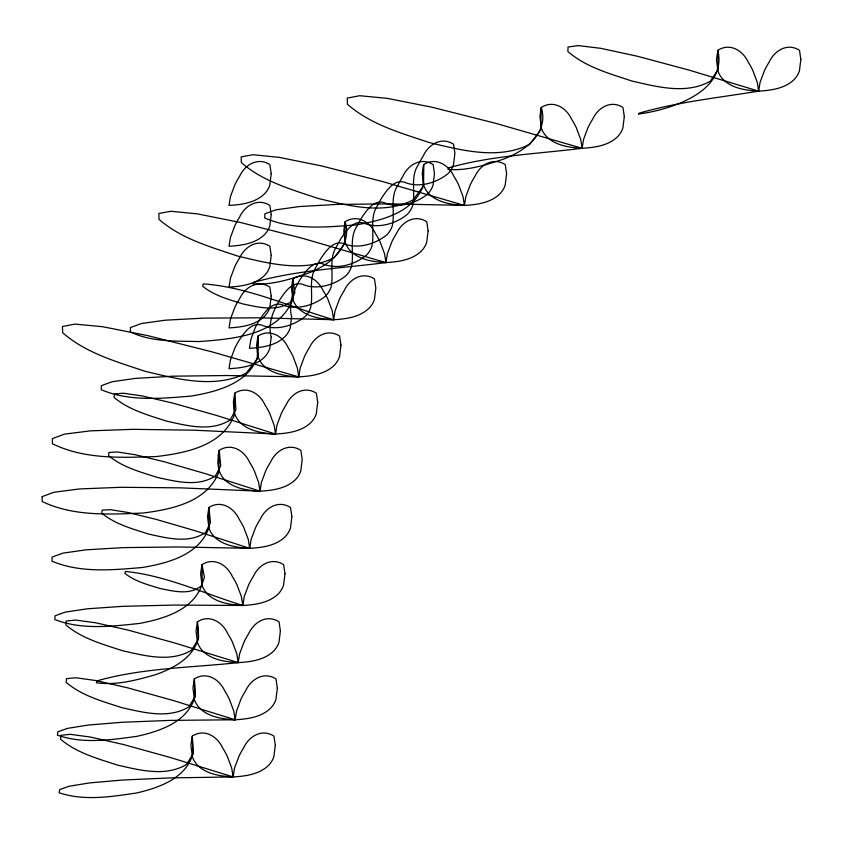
<?xml version="1.0" encoding="UTF-8"?>
<svg xmlns="http://www.w3.org/2000/svg" width="843" height="843" viewBox="0 0 843 843"><rect width="100%" height="100%" fill="white"/><g stroke="black" fill="none" stroke-linecap="round" stroke-linejoin="round"><path stroke-width="1.26" d="M42.15 496.643L42.15 501.501C73.267 516.538 109.748 514.441 143.426 512.997C171.909 509.288 206.967 502.143 218.811 472.27L219.212 450.352C231.098 442.638 244.175 450.352 249.591 462.249A79.158 79.158 0 0 1 254.164 470.457L258.622 482.354L260.034 491.174C272.321 490.457 285.861 488.719 295.208 479.899A23.067 23.067 0 0 0 300.782 470.963L302.205 459.456L300.856 450.352C288.959 442.638 275.882 450.352 270.466 462.249A79.158 79.158 0 0 0 265.893 470.457L261.435 482.354L260.034 491.174L180.339 487.844L120.823 487.296L79.368 488.961L53.847 492.27L42.15 496.643M292.827 278.907L292.774 299.518C278.359 335.714 232.542 339.023 199.074 341.563C176.113 340.941 151.487 342.258 130.359 331.847L130.486 327.548L141.487 323.501L165.333 320.192L203.995 318.127L259.444 317.811L333.649 319.729C345.946 319.012 359.476 317.263 368.834 308.443A23.067 23.067 0 0 0 374.408 299.507L375.83 288L374.471 278.907C362.585 271.193 349.508 278.907 344.092 290.803A79.158 79.158 0 0 0 339.518 299.012L335.061 310.898L333.649 319.729C321.362 319.012 307.821 317.263 298.475 308.443A23.067 23.067 0 0 1 292.89 299.507L291.467 288L292.827 278.907C304.723 271.193 317.8 278.907 323.206 290.803A79.158 79.158 0 0 1 327.79 299.012L332.247 310.898L333.649 319.729C290.624 307.189 248.316 287.094 203.226 283.88L202.626 286.209C214.122 295.682 229.054 299.539 242.995 303.954C258.58 307.179 277.284 312.226 291.141 301.594L294.902 292.626L292.827 278.907M271.214 173.7L269.792 185.207A23.067 23.067 0 0 1 264.207 194.143C254.86 202.973 241.319 204.712 229.033 205.429L230.445 196.598L234.902 184.712A79.158 79.158 0 0 1 239.475 176.503C244.881 164.606 257.958 156.893 269.855 164.606L271.214 173.7M271.214 255.345L269.792 266.852A23.067 23.067 0 0 1 264.207 275.787C254.86 284.607 241.319 286.357 229.033 287.073L230.445 278.243L234.902 266.356A79.158 79.158 0 0 1 239.475 258.148C244.881 246.251 257.958 238.527 269.855 246.251L271.214 255.345M271.214 214.522L269.792 226.029A23.067 23.067 0 0 1 264.207 234.965C254.86 243.785 241.319 245.534 229.033 246.251L230.445 237.42L234.902 225.534A79.158 79.158 0 0 1 239.475 217.325C244.881 205.429 257.958 197.715 269.855 205.429L271.214 214.522M271.214 296.167L269.792 307.674A23.067 23.067 0 0 1 264.207 316.61C254.86 325.43 241.319 327.179 229.033 327.895L230.445 319.065L234.902 307.168A79.158 79.158 0 0 1 239.475 298.97C244.881 287.073 257.958 279.349 269.855 287.073L271.214 296.167M271.214 336.989L269.792 348.496A23.067 23.067 0 0 1 264.207 357.432C254.86 366.252 241.319 367.991 229.033 368.718L230.445 359.887L234.902 347.99A79.158 79.158 0 0 1 239.475 339.792C244.312 332.648 251.414 322.11 261.509 325.05C275.693 331.257 293.427 325.914 305.029 316.61A23.067 23.067 0 0 0 310.614 307.674C313.733 293.933 307.737 279.096 316.536 266.356A79.158 79.158 0 0 1 321.109 258.148C325.956 251.003 333.059 240.466 343.154 243.406C357.337 249.612 375.072 244.27 386.674 234.965A23.067 23.067 0 0 0 392.248 226.029C395.378 212.288 389.382 197.452 398.181 184.712A79.158 79.158 0 0 1 402.754 176.503C408.17 164.606 421.247 156.893 433.133 164.606L434.493 173.7L433.07 185.207A23.067 23.067 0 0 1 427.496 194.143C415.894 203.458 398.159 208.79 383.976 202.583C373.881 199.643 366.779 210.181 361.932 217.325A79.158 79.158 0 0 0 357.358 225.534C348.559 238.274 354.555 253.111 351.426 266.852A23.067 23.067 0 0 1 345.851 275.787C334.249 285.092 316.515 290.435 302.331 284.228C292.236 281.288 285.134 291.826 280.298 298.97A79.158 79.158 0 0 0 275.714 307.179C271.119 316.388 268.432 326.831 271.214 336.989M275.292 745.201L273.87 756.708A23.067 23.067 0 0 1 268.295 765.644C258.938 774.464 245.408 776.203 233.111 776.93L169.959 777.92L122.709 780.028L89.685 782.905L69.21 786.224L59.611 789.628L59.21 792.789C83.984 801.135 111.202 796.783 136.492 793C159 787.805 185.555 778.553 192.91 754.095L192.288 736.108C204.185 728.384 217.262 736.108 222.678 748.004A79.158 79.158 0 0 1 227.252 756.203L231.709 768.099L233.111 776.93C220.824 776.203 207.283 774.464 197.936 765.644A23.067 23.067 0 0 1 192.352 756.708L190.929 745.201L192.288 736.108L193.247 753.357L186.588 764.432C165.513 777.109 139.759 770.112 117.388 765.075C97.704 758.616 76.587 752.925 60.538 739.174L60.822 735.317L70.275 734.316L90.549 737.077L123.32 744.495L170.286 757.478L233.111 776.93L234.523 768.099L238.98 756.203A79.158 79.158 0 0 1 243.553 748.004C248.97 736.108 262.047 728.384 273.933 736.108L275.292 745.201M277.336 688.046L275.914 699.553A23.067 23.067 0 0 1 270.329 708.489C260.982 717.309 247.442 719.058 235.155 719.774L170.571 720.386L122.256 722.261L88.494 725.033L67.588 728.352L57.809 731.84L57.44 735.149C82.762 744.095 110.791 739.922 136.808 736.35C159.833 731.292 187.135 722.219 194.87 697.287L194.333 678.952C206.229 671.239 219.296 678.952 224.712 690.849A79.158 79.158 0 0 1 229.285 699.058L233.743 710.944L235.155 719.774C222.858 719.058 209.327 717.309 199.97 708.489A23.067 23.067 0 0 1 194.396 699.553L192.973 688.046L194.333 678.952L195.386 695.896L188.98 706.792C168.516 719.29 143.384 712.451 121.603 707.583C102.414 701.292 81.834 695.77 66.186 682.387L66.502 678.668L75.775 677.751L95.628 680.512L127.715 687.846L173.679 700.638L235.155 719.774L236.567 710.944L241.024 699.058A79.158 79.158 0 0 1 245.598 690.849C251.014 678.952 264.08 671.239 275.977 678.952L277.336 688.046M280.392 630.901L278.97 642.408A23.067 23.067 0 0 1 273.395 651.344C264.049 660.164 250.508 661.903 238.221 662.63C191.213 667.73 142.836 667.846 97.103 680.828L96.376 682.735C116.439 685.707 136.808 680.027 155.997 674.548C174.101 668.004 194.269 657.392 198.663 636.897L197.399 621.807C209.285 614.083 222.362 621.807 227.779 633.704A79.158 79.158 0 0 1 232.352 641.902L236.809 653.799L238.221 662.63C225.924 661.903 212.383 660.164 203.037 651.344A23.067 23.067 0 0 1 197.462 642.408L196.04 630.901L197.399 621.807L198.358 639.036L191.719 650.111C170.676 662.767 144.954 655.78 122.625 650.754C102.962 644.305 81.887 638.625 65.859 624.895L66.154 621.049L75.585 620.058L95.839 622.819L128.568 630.227L175.47 643.198L238.221 662.63L239.623 653.799L244.08 641.902A79.158 79.158 0 0 1 248.653 633.704C254.07 621.807 267.147 614.083 279.033 621.807L280.392 630.901M284.987 573.756L283.564 585.253A23.067 23.067 0 0 1 277.99 594.189C268.632 603.019 255.102 604.758 242.805 605.474L174.343 605.063L123.152 606.307L87.419 608.794L65.332 612.102L55.058 615.811L54.795 619.521C81.602 630.079 111.813 626.412 139.79 623.388C164.216 618.699 193.532 610.111 202.288 583.904L201.983 564.652C213.88 556.938 226.957 564.652 232.373 576.549A79.158 79.158 0 0 1 236.946 584.757L241.404 596.644L242.805 605.474C230.518 604.758 216.978 603.019 207.631 594.199A23.067 23.067 0 0 1 202.057 585.253L200.623 573.756L201.983 564.652L204.427 577.286L201.582 585.6C190.065 595.601 173.521 591.185 160.054 588.509C147.904 584.736 134.912 581.438 124.827 573.303L125.523 571.438C166.124 575.537 204.09 593.588 242.805 605.474L244.217 596.644L248.674 584.757A79.158 79.158 0 0 1 253.248 576.549C258.664 564.652 271.741 556.938 283.627 564.652L284.987 573.756M291.625 316.578L290.203 328.085A23.067 23.067 0 0 1 284.618 337.021C275.271 345.841 261.73 347.59 249.444 348.307L250.856 339.476L255.303 327.579A79.158 79.158 0 0 1 259.886 319.381C264.723 312.237 271.825 301.699 281.92 304.639C296.104 310.846 313.838 305.503 325.44 296.199A23.067 23.067 0 0 0 331.025 287.263C334.144 273.522 328.148 258.685 336.947 245.945A79.158 79.158 0 0 1 341.52 237.737C346.368 230.592 353.47 220.055 363.565 222.995C377.748 229.201 395.483 223.859 407.085 214.554A23.067 23.067 0 0 0 412.659 205.618C415.789 191.877 409.793 177.041 418.592 164.301A79.158 79.158 0 0 1 423.165 156.092C428.581 144.195 441.658 136.482 453.545 144.195L454.904 153.3L453.481 164.796A23.067 23.067 0 0 1 447.907 173.732C436.305 183.047 418.571 188.379 404.387 182.172C394.292 179.232 387.19 189.77 382.343 196.914A79.158 79.158 0 0 0 377.769 205.123C368.971 217.863 374.966 232.7 371.837 246.441A23.067 23.067 0 0 1 366.262 255.376C354.661 264.681 336.926 270.023 322.743 263.817C312.648 260.877 305.545 271.414 300.698 278.559A79.158 79.158 0 0 0 296.125 286.768C291.53 295.977 288.843 306.42 291.625 316.578M291.878 516.601L290.456 528.108A23.067 23.067 0 0 1 284.881 537.044C275.524 545.864 261.994 547.613 249.697 548.329L177.588 546.959L123.689 547.613L86.102 549.826L62.898 553.134L52.161 557.065L51.981 561.143C80.19 573.187 112.446 570.016 142.277 567.508C168.02 563.145 199.211 555.031 208.948 527.623L208.874 507.507C220.771 499.783 233.848 507.507 239.254 519.404A79.158 79.158 0 0 1 243.827 527.602L248.285 539.499L249.697 548.329C237.41 547.613 223.869 545.864 214.522 537.044A23.067 23.067 0 0 1 208.938 528.108L207.515 516.601L208.874 507.507L210.487 522.66L205.534 532.481C188.716 543.935 167.167 538.087 148.821 534.135C132.53 528.888 115.091 524.293 101.74 513.081L102.224 510.131L110.465 509.667L127.894 512.47L155.966 519.33L196.082 531.027L249.697 548.329L251.109 539.499L255.566 527.602A79.158 79.158 0 0 1 260.139 519.404C265.556 507.507 278.622 499.783 290.519 507.507L291.878 516.601M317.706 402.301L316.283 413.808A23.067 23.067 0 0 1 310.709 422.743C301.362 431.563 287.821 433.313 275.535 434.029L193.879 430.183L132.909 429.329L90.464 430.857L64.342 434.166L52.392 438.655L52.435 443.724C84.311 459.519 121.877 457.707 156.556 456.527C185.745 452.986 221.783 446.095 234.185 415.578L234.712 393.207C246.599 385.483 259.676 393.207 265.092 405.104A79.158 79.158 0 0 1 269.665 413.312L274.123 425.199L275.535 434.029C263.237 433.313 249.697 431.563 240.35 422.743A23.067 23.067 0 0 1 234.775 413.808L233.353 402.301L234.712 393.207L235.956 409.508L230.076 420.014C210.919 432.132 187.072 425.652 166.524 421.11C148.379 415.199 128.926 410.004 114.111 397.411L114.479 393.966L123.384 393.207L142.372 395.989L173.015 403.154L216.883 415.557L275.535 434.029L276.936 425.199L281.393 413.312A79.158 79.158 0 0 1 285.967 405.104C291.383 393.207 304.46 385.483 316.346 393.207L317.706 402.301M340.962 345.156L339.539 356.663A23.067 23.067 0 0 1 333.954 365.599C324.608 374.418 311.067 376.157 298.78 376.874L226.735 375.525L172.889 376.189L135.333 378.412L112.151 381.721L101.423 385.641L101.244 389.719C129.422 401.732 161.645 398.549 191.445 396.031C217.157 391.668 248.316 383.544 258.042 356.157L257.958 336.062C269.855 328.338 282.921 336.062 288.338 347.948A79.158 79.158 0 0 1 292.911 356.157L297.368 368.054L298.78 376.874C286.483 376.157 272.953 374.418 263.596 365.599A23.067 23.067 0 0 1 258.021 356.663L256.599 345.156L257.958 336.062L257.263 358.791L246.23 373.154C214.343 389.013 177.567 379.055 144.838 371.215C116.313 361.594 85.701 353.027 62.677 332.711L62.456 326.504L74.985 324.102L102.583 326.715L147.536 335.577L212.162 351.889L298.78 376.874L300.182 368.054L304.639 356.157A79.158 79.158 0 0 1 309.223 347.948C314.629 336.062 327.706 328.338 339.603 336.062L340.962 345.156M428.139 230.856L426.716 242.362A23.067 23.067 0 0 1 421.142 251.298C411.795 260.118 398.254 261.857 385.957 262.584C341.91 268.274 296.768 270.087 253.88 282.331L253.048 283.88C271.731 285.229 290.213 279.296 307.695 273.332C328.802 265.798 352.869 247.041 345.145 221.762C357.032 214.038 370.109 221.762 375.525 233.659A79.158 79.158 0 0 1 380.098 241.857L384.556 253.754L385.957 262.584C373.67 261.857 360.13 260.118 350.783 251.298A23.067 23.067 0 0 1 345.209 242.362L343.786 230.856L345.145 221.762L344.682 243.701L334.281 257.589C303.933 272.984 268.759 263.448 237.526 256.019C210.265 246.851 181.034 238.706 159.011 219.328L158.863 213.469L170.95 211.266L197.494 213.901L240.687 222.552L302.774 238.39L385.957 262.584L387.369 253.754L391.826 241.857A79.158 79.158 0 0 1 396.4 233.659C401.816 221.762 414.893 214.038 426.779 221.762L428.139 230.856M506.611 173.7L505.178 185.207A23.067 23.067 0 0 1 499.604 194.143C490.257 202.973 476.716 204.712 464.43 205.429L391.563 203.869L337.126 204.406L299.149 206.567L275.724 209.865L264.892 213.837L264.734 218C293.216 230.339 325.893 227.273 356.104 224.86C382.111 220.571 413.692 212.552 423.639 184.902L423.607 164.606C435.494 156.893 448.571 164.606 453.987 176.503A79.158 79.158 0 0 1 458.56 184.712L463.018 196.598L464.43 205.429C452.133 204.712 438.602 202.963 429.245 194.143A23.067 23.067 0 0 1 423.671 185.207L422.248 173.7L423.607 164.606L423.249 186.219L413.112 199.907C383.417 215.102 348.918 205.755 318.306 198.484C291.583 189.517 262.932 181.54 241.33 162.573L241.214 156.851L253.121 154.733L279.212 157.378L321.668 165.945L382.68 181.582L464.43 205.429L465.831 196.598L470.289 184.712A79.158 79.158 0 0 1 474.862 176.503C480.278 164.606 493.355 156.893 505.252 164.606L506.611 173.7M624.305 116.555L622.882 128.062A23.067 23.067 0 0 1 617.308 136.998C607.951 145.818 594.42 147.557 582.123 148.284C537.655 153.89 492.038 155.46 448.75 167.81L447.928 169.411C466.811 170.992 485.568 165.091 503.292 159.201C524.578 151.361 549.193 133.426 541.301 107.461C553.198 99.737 566.275 107.461 571.68 119.358A79.158 79.158 0 0 1 576.254 127.556L580.711 139.453L582.123 148.284C569.836 147.567 556.296 145.818 546.949 136.998A23.067 23.067 0 0 1 541.364 128.062L539.941 116.555L541.301 107.461L540.648 130.075L529.71 144.364C498.055 160.149 461.532 150.254 429.024 142.478C400.688 132.931 370.298 124.427 347.421 104.247L347.221 98.094L359.676 95.723L387.106 98.346L431.795 107.177L496.032 123.415L582.123 148.284L583.535 139.453L587.992 127.556A79.158 79.158 0 0 1 592.566 119.358C597.982 107.461 611.049 99.737 622.945 107.461L624.305 116.555M800.85 59.41L799.427 70.907A23.067 23.067 0 0 1 793.853 79.853C784.496 88.673 770.966 90.412 758.668 91.128C718.837 97.683 678.32 101.887 639.426 113.057L638.446 114.1C670.164 109.79 727.593 92.235 717.846 50.306C729.743 42.593 742.82 50.306 748.226 62.203A79.158 79.158 0 0 1 752.81 70.412L757.256 82.298L758.668 91.128C746.382 90.412 732.841 88.673 723.494 79.853A23.067 23.067 0 0 1 717.909 70.907L716.487 59.41L717.846 50.306L718.331 69.126L710.417 81.149C686.213 94.722 657.319 86.871 631.976 81.044C609.752 73.678 585.917 67.166 567.876 51.528L568.024 47.008L578.351 45.606L600.722 48.325L636.992 56.154L689.026 70.095L758.668 91.128L760.08 82.298L764.538 70.412A79.158 79.158 0 0 1 769.111 62.203C774.527 50.306 787.594 42.593 799.491 50.306L800.85 59.41M218.295 455.051L217.863 463.576L219.275 470.952A23.067 23.067 0 0 0 224.849 479.899C234.196 488.719 247.737 490.457 260.034 491.174L205.07 473.566L163.953 461.679L135.207 454.746L117.356 451.943L108.937 452.48L108.484 455.568C122.224 467.148 140.201 471.901 156.988 477.328C175.913 481.437 198.073 487.454 215.523 475.821L220.718 465.81L219.212 450.352L218.295 455.051"/></g></svg>
